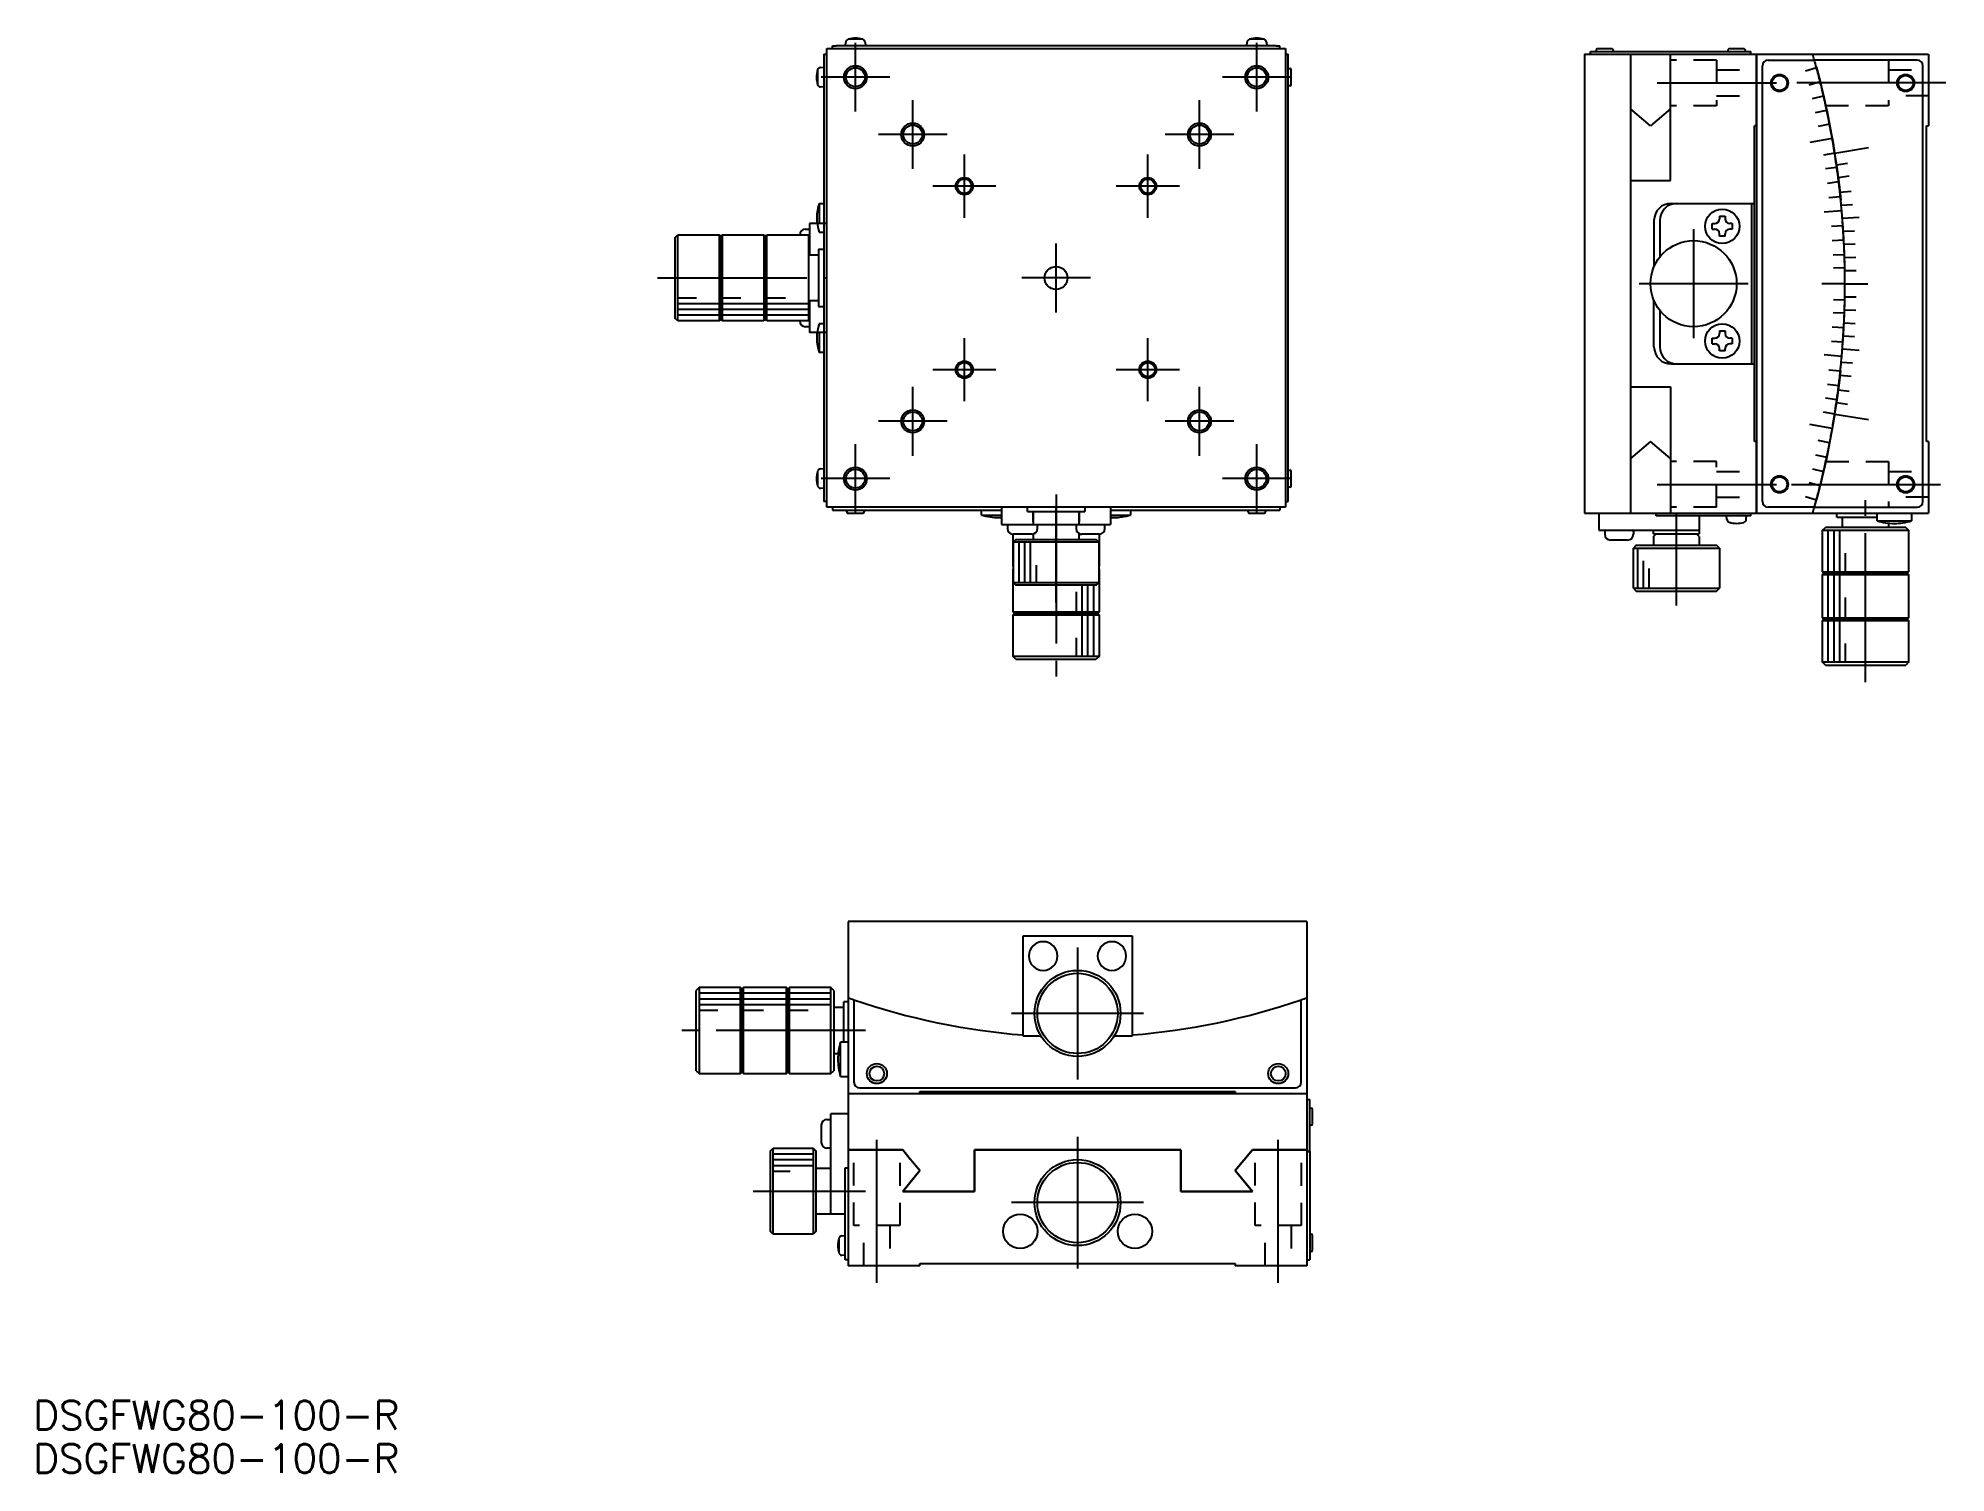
# Model space of a CAD drawing. Extents: x 1 to 168, y 140 to 266.
import ezdxf

# ---------------------------------------------------------------- set-up
doc = ezdxf.new("R2010")
doc.units = 0
doc.linetypes.add('CENTER', pattern=[17.5, 13, -1.5, 1.5, -1.5])
doc.linetypes.add('DASHED', pattern=[3.5, 2, -1.5])
doc.layers.get('0').update_dxf_attribs({"linetype": 'CONTINUOUS'})
doc.layers.add('CENTER', color=1, linetype='CENTER')
doc.styles.get("Standard").update_dxf_attribs({"font": 'txt.shx', "bigfont": '@extfont2.shx'})

msp = doc.modelspace()

# ---------------------------------------------------------------- linework, layer by layer
at = {"color": 7, "linetype": 'CONTINUOUS'}
for p, q in [((70.17, 224.66), (70.17, 264.66)), ((70.17, 264.66), (110.17, 264.66)), ((70.67, 264.66), (70.67, 264.91)), ((70.67, 264.91), (70.99, 264.91)), ((94.92, 264.91), (70.99, 264.91)), ((71.8, 264.91), (71.83, 265.22)), ((73.32, 265.47), (72.03, 265.47)), ((73.52, 265.22), (73.55, 264.91)), ((109.36, 264.91), (94.92, 264.91)), ((106.8, 264.91), (106.83, 265.22)), ((108.32, 265.47), (107.03, 265.47)), ((108.52, 265.22), (108.55, 264.91)), ((109.36, 264.91), (109.67, 264.91)), ((109.67, 264.66), (109.67, 264.91)), ((110.17, 264.66), (110.17, 224.66)), ((137.36, 264.66), (137.26, 264.56)), ((137.26, 264.56), (137.26, 264.41)), ((137.36, 264.66), (138.66, 264.66)), ((138.66, 264.66), (138.76, 264.56)), ((138.76, 264.56), (138.76, 264.41)), ((148.86, 264.66), (148.76, 264.56)), ((148.76, 264.56), (148.76, 264.41)), ((148.86, 264.66), (150.16, 264.66)), ((150.16, 264.66), (150.26, 264.56)), ((150.26, 264.56), (150.26, 264.41)), ((69.62, 263.01), (69.92, 263.04)), ((69.92, 264.16), (70.17, 264.16)), ((69.92, 264.16), (69.92, 239.91)), ((110.17, 264.16), (110.42, 264.16)), ((110.42, 263.66), (110.42, 264.16)), ((110.42, 225.66), (110.42, 263.66)), ((110.42, 262.91), (110.57, 262.91)), ((136.26, 264.16), (136.26, 224.16)), ((136.26, 264.16), (151.26, 264.16)), ((136.76, 264.41), (150.76, 264.41)), ((136.76, 264.16), (136.76, 264.41)), ((140.26, 264.16), (140.26, 224.16)), ((143.76, 253.16), (143.76, 264.16)), ((150.76, 264.16), (150.76, 264.41)), ((151.26, 257.91), (151.26, 264.16)), ((151.26, 264.16), (151.26, 257.91)), ((151.26, 264.16), (156.16, 264.16)), ((151.26, 264.16), (151.26, 257.91)), ((151.76, 225.16), (151.76, 263.16)), ((152.26, 263.66), (156.3, 263.66)), ((156.16, 264.16), (166.26, 264.16)), ((165.26, 263.66), (156.3, 263.66)), ((165.76, 225.16), (165.76, 263.16)), ((166.26, 264.16), (166.26, 257.91)), ((69.37, 262.81), (69.37, 261.52)), ((69.92, 261.29), (69.62, 261.32)), ((110.57, 261.41), (110.42, 261.41)), ((110.67, 261.51), (110.67, 262.81)), ((142.01, 257.91), (140.26, 259.41)), ((143.76, 259.41), (142.01, 257.91)), ((151.06, 230.41), (151.06, 257.91)), ((151.26, 257.91), (151.06, 257.91)), ((151.26, 257.91), (151.26, 230.41)), ((166.06, 230.41), (166.06, 257.91)), ((166.06, 257.91), (166.26, 257.91)), ((140.26, 253.16), (143.76, 253.16)), ((69.5, 251.16), (69.5, 249.41)), ((69.5, 251.16), (69.92, 251.16)), ((142.31, 249.66), (142.31, 245.63)), ((142.81, 249.66), (142.81, 246.48)), ((143.81, 251.16), (151.06, 251.16)), ((148.01, 250.04), (148.01, 249.81)), ((148.01, 250.04), (148.51, 250.04)), ((148.51, 250.04), (148.51, 249.81)), ((150.81, 251.16), (150.81, 237.16)), ((56.92, 248.16), (57.17, 248.41)), ((56.92, 248.16), (56.92, 241.16)), ((57.17, 240.91), (57.17, 248.41)), ((57.17, 248.41), (60.8, 248.41)), ((60.8, 248.41), (60.8, 240.91)), ((60.8, 248.41), (60.92, 248.29)), ((60.92, 248.29), (61.05, 248.41)), ((60.92, 248.29), (60.92, 241.04)), ((61.05, 248.41), (61.05, 240.91)), ((61.06, 248.41), (64.68, 248.41)), ((64.68, 248.41), (64.68, 240.91)), ((64.68, 248.41), (64.68, 240.91)), ((64.68, 248.41), (64.81, 248.29)), ((64.81, 248.29), (64.93, 248.41)), ((64.81, 248.29), (64.81, 241.04)), ((64.93, 248.41), (64.93, 240.91)), ((64.94, 248.41), (68.57, 248.41)), ((68.32, 248.91), (68.67, 248.91)), ((68.57, 248.41), (68.57, 240.91)), ((70.17, 249.41), (68.67, 249.41)), ((68.67, 249.41), (68.67, 246.66)), ((69.5, 248.66), (69.92, 248.66)), ((147.39, 249.41), (147.61, 249.41)), ((147.39, 248.91), (147.39, 249.41)), ((147.39, 248.91), (147.61, 248.91)), ((148.01, 248.29), (148.01, 248.51)), ((148.51, 248.29), (148.01, 248.29)), ((148.51, 248.29), (148.51, 248.51)), ((149.14, 249.41), (148.91, 249.41)), ((149.14, 248.91), (148.91, 248.91)), ((149.14, 249.41), (149.14, 248.91)), ((68.57, 246.66), (69.44, 246.66)), ((69.44, 247.16), (69.44, 242.16)), ((69.44, 247.16), (69.92, 247.16)), ((69.44, 242.66), (68.57, 242.66)), ((68.67, 242.66), (68.67, 239.91)), ((69.44, 242.16), (69.92, 242.16)), ((142.31, 238.66), (142.31, 242.69)), ((142.81, 241.85), (142.81, 238.66)), ((57.17, 240.91), (56.92, 241.16)), ((60.8, 240.91), (57.17, 240.91)), ((60.92, 241.04), (60.8, 240.91)), ((61.05, 240.91), (60.92, 241.04)), ((64.68, 240.91), (61.06, 240.91)), ((64.81, 241.04), (64.68, 240.91)), ((64.93, 240.91), (64.81, 241.04)), ((68.57, 240.91), (64.94, 240.91)), ((68.67, 240.41), (68.32, 240.41)), ((70.17, 239.91), (68.67, 239.91)), ((69.92, 240.66), (69.5, 240.66)), ((69.5, 239.91), (69.5, 238.16)), ((69.92, 239.91), (69.92, 225.16)), ((148.01, 240.04), (148.01, 239.81)), ((148.01, 240.04), (148.51, 240.04)), ((148.51, 240.04), (148.51, 239.81)), ((69.92, 238.16), (69.5, 238.16)), ((147.39, 239.41), (147.61, 239.41)), ((147.39, 238.91), (147.39, 239.41)), ((147.39, 238.91), (147.61, 238.91)), ((148.01, 238.29), (148.01, 238.51)), ((148.51, 238.29), (148.01, 238.29)), ((148.51, 238.29), (148.51, 238.51)), ((149.14, 239.41), (148.91, 239.41)), ((149.14, 238.91), (148.91, 238.91)), ((149.14, 239.41), (149.14, 238.91)), ((143.81, 237.16), (151.06, 237.16)), ((140.26, 235.16), (143.76, 235.16)), ((143.76, 235.16), (143.76, 224.16)), ((157.85, 231.52), (157.62, 230.27)), ((142.01, 230.41), (140.26, 228.91)), ((143.76, 228.91), (142.01, 230.41)), ((151.26, 230.41), (151.06, 230.41)), ((151.26, 224.16), (151.26, 230.41)), ((151.26, 230.41), (151.26, 224.16)), ((151.26, 230.41), (151.26, 224.16)), ((157.62, 230.27), (157.4, 229.18)), ((166.26, 230.41), (166.06, 230.41)), ((166.26, 230.41), (166.26, 224.16)), ((69.62, 228.01), (69.92, 228.04)), ((110.42, 227.91), (110.57, 227.91)), ((157.34, 228.88), (157.09, 227.79)), ((157.37, 229.03), (157.34, 228.88)), ((157.4, 229.18), (157.37, 229.03)), ((69.37, 227.81), (69.37, 226.52)), ((69.92, 226.29), (69.62, 226.32)), ((110.57, 226.41), (110.42, 226.41)), ((110.67, 226.51), (110.67, 227.81)), ((156.8, 226.55), (156.53, 225.54)), ((157.09, 227.79), (156.8, 226.55)), ((70.17, 225.16), (69.92, 225.16)), ((110.17, 224.66), (70.17, 224.66)), ((70.67, 224.66), (70.67, 224.41)), ((85.42, 224.66), (85.42, 223.16)), ((87.67, 224.29), (87.67, 224.66)), ((92.67, 224.66), (92.67, 224.29)), ((94.92, 224.66), (94.92, 223.16)), ((109.67, 224.66), (109.67, 224.41)), ((110.17, 225.16), (110.42, 225.16)), ((110.42, 225.16), (110.42, 225.66)), ((156.3, 224.66), (152.26, 224.66)), ((156.3, 224.66), (165.26, 224.66)), ((156.53, 225.54), (156.48, 225.32)), ((70.67, 224.41), (71.17, 224.41)), ((71.17, 224.41), (83.67, 224.41)), ((71.92, 224.26), (71.92, 224.41)), ((72.02, 224.16), (73.32, 224.16)), ((73.42, 224.41), (73.42, 224.26)), ((83.67, 224.41), (85.42, 224.41)), ((83.67, 223.99), (83.67, 224.41)), ((83.67, 223.99), (85.42, 223.99)), ((85.42, 223.16), (92.17, 223.16)), ((85.92, 223.16), (85.92, 222.81)), ((87.67, 224.29), (92.67, 224.29)), ((88.17, 223.41), (88.17, 224.29)), ((88.17, 224.29), (88.17, 223.16)), ((88.55, 222.83), (88.55, 223.18)), ((91.92, 223.16), (91.92, 222.81)), ((92.17, 224.29), (92.17, 223.41)), ((92.17, 223.16), (92.17, 224.29)), ((92.17, 223.16), (94.92, 223.16)), ((94.42, 222.81), (94.42, 223.16)), ((94.92, 224.41), (96.67, 224.41)), ((94.92, 223.99), (96.67, 223.99)), ((96.67, 224.41), (109.17, 224.41)), ((96.67, 224.41), (96.67, 223.99)), ((106.92, 224.26), (106.92, 224.41)), ((107.02, 224.16), (108.32, 224.16)), ((108.42, 224.41), (108.42, 224.26)), ((109.17, 224.41), (109.67, 224.41)), ((136.26, 224.16), (151.26, 224.16)), ((137.51, 224.16), (137.51, 222.66)), ((142.5, 223.91), (142.5, 224.16)), ((150.76, 223.91), (142.5, 223.91)), ((146.26, 223.91), (146.26, 222.66)), ((148.66, 223.61), (148.63, 223.91)), ((150.36, 223.62), (150.38, 223.91)), ((150.76, 223.91), (150.76, 224.16)), ((151.26, 224.16), (156.16, 224.16)), ((156.16, 224.16), (166.26, 224.16)), ((158.26, 223.79), (158.26, 224.16)), ((158.26, 223.79), (161.76, 223.79)), ((158.76, 222.91), (158.76, 223.79)), ((161.76, 223.49), (161.76, 224.16)), ((161.76, 223.49), (164.76, 223.49)), ((162.76, 223.29), (162.76, 222.91)), ((164.76, 224.16), (164.76, 223.49)), ((88.05, 222.33), (86.42, 222.31)), ((86.42, 219.54), (86.42, 222.31)), ((86.67, 221.86), (86.42, 221.61)), ((93.92, 221.61), (86.42, 221.61)), ((86.42, 221.61), (86.42, 218.11)), ((86.67, 221.86), (93.67, 221.86)), ((88.17, 222.35), (88.17, 221.86)), ((92.17, 221.86), (92.17, 222.38)), ((93.92, 222.31), (92.42, 222.31)), ((93.92, 221.61), (93.67, 221.86)), ((93.92, 222.31), (93.92, 219.54)), ((93.92, 218.11), (93.92, 221.61)), ((137.51, 222.66), (146.26, 222.66)), ((138.01, 222.56), (138.01, 222.31)), ((140.01, 221.81), (138.51, 221.81)), ((140.51, 222.56), (140.51, 222.31)), ((140.76, 221.36), (140.51, 221.11)), ((140.76, 221.36), (147.76, 221.36)), ((142.26, 222.36), (142.26, 222.66)), ((142.26, 222.36), (146.26, 222.36)), ((142.26, 222.11), (142.51, 222.36)), ((142.26, 222.11), (142.26, 221.36)), ((146.26, 222.11), (146.01, 222.36)), ((146.26, 222.66), (146.26, 222.36)), ((146.26, 222.11), (146.26, 221.36)), ((148.01, 221.11), (147.76, 221.36)), ((157.01, 222.66), (157.26, 222.91)), ((157.01, 222.66), (164.51, 222.66)), ((157.01, 219.04), (157.01, 222.66)), ((164.26, 222.91), (157.26, 222.91)), ((164.26, 222.91), (164.51, 222.66)), ((164.51, 222.66), (164.51, 219.04)), ((140.51, 221.11), (148.01, 221.11)), ((140.51, 217.61), (140.51, 221.11)), ((148.01, 221.11), (148.01, 217.61)), ((86.42, 215.54), (86.42, 219.29)), ((86.42, 218.11), (93.92, 218.11)), ((86.42, 218.11), (86.67, 217.86)), ((93.67, 217.86), (93.92, 218.11)), ((93.92, 219.29), (93.92, 215.54)), ((157.01, 219.04), (164.51, 219.04)), ((157.14, 218.91), (157.01, 219.04)), ((157.01, 218.79), (157.14, 218.91)), ((157.01, 218.79), (164.51, 218.79)), ((157.01, 215.04), (157.01, 218.79)), ((157.14, 218.91), (164.39, 218.91)), ((164.51, 219.04), (164.39, 218.91)), ((164.39, 218.91), (164.51, 218.79)), ((164.51, 218.79), (164.51, 215.04)), ((93.67, 217.86), (86.67, 217.86)), ((140.51, 217.61), (148.01, 217.61)), ((140.51, 217.61), (140.76, 217.36)), ((140.76, 217.36), (147.76, 217.36)), ((147.76, 217.36), (148.01, 217.61)), ((86.42, 215.54), (93.92, 215.54)), ((86.55, 215.41), (86.42, 215.54)), ((86.42, 215.29), (86.55, 215.41)), ((86.42, 215.29), (93.92, 215.29)), ((86.42, 211.66), (86.42, 215.29)), ((86.55, 215.41), (93.8, 215.41)), ((93.92, 215.54), (93.8, 215.41)), ((93.8, 215.41), (93.92, 215.29)), ((93.92, 215.29), (93.92, 211.66)), ((157.01, 215.04), (164.51, 215.04)), ((157.14, 214.91), (157.01, 215.04)), ((157.01, 214.79), (157.14, 214.91)), ((157.01, 214.79), (164.51, 214.79)), ((157.01, 211.16), (157.01, 214.79)), ((157.14, 214.91), (164.39, 214.91)), ((164.51, 215.04), (164.39, 214.91)), ((164.39, 214.91), (164.51, 214.79)), ((164.51, 214.79), (164.51, 211.16)), ((93.92, 211.66), (86.42, 211.66)), ((86.67, 211.41), (86.42, 211.66)), ((86.67, 211.41), (93.67, 211.41)), ((93.92, 211.66), (93.67, 211.41)), ((164.51, 211.16), (157.01, 211.16)), ((157.26, 210.91), (157.01, 211.16)), ((157.26, 210.91), (164.26, 210.91)), ((164.51, 211.16), (164.26, 210.91)), ((112.04, 188.54), (72.04, 188.54)), ((72.04, 188.54), (72.04, 181.9)), ((112.04, 188.54), (112.04, 181.9)), ((87.29, 187.29), (96.79, 187.29)), ((87.29, 178.54), (87.29, 187.29)), ((96.79, 187.29), (96.79, 178.54)), ((59.04, 182.79), (58.79, 182.54)), ((58.79, 175.54), (58.79, 182.54)), ((59.04, 182.79), (59.04, 175.29)), ((62.66, 182.79), (59.04, 182.79)), ((62.66, 175.29), (62.66, 182.79)), ((62.79, 182.67), (62.66, 182.79)), ((62.91, 182.79), (62.79, 182.67)), ((62.79, 175.42), (62.79, 182.67)), ((62.91, 175.29), (62.91, 182.79)), ((66.66, 182.79), (62.91, 182.79)), ((66.66, 175.29), (66.66, 182.79)), ((66.79, 182.67), (66.66, 182.79)), ((66.91, 182.79), (66.79, 182.67)), ((66.79, 175.42), (66.79, 182.67)), ((66.91, 175.29), (66.91, 182.79)), ((70.54, 182.79), (66.91, 182.79)), ((70.54, 175.29), (70.54, 182.79)), ((70.79, 182.54), (70.54, 182.79)), ((70.79, 182.54), (70.79, 175.54)), ((71.66, 179.04), (71.66, 181.54)), ((72.04, 181.54), (71.66, 181.54)), ((72.04, 181.9), (72.04, 173.54)), ((72.54, 181.73), (72.54, 174.54)), ((111.54, 174.54), (111.54, 181.73)), ((112.04, 181.9), (112.04, 173.54)), ((71.66, 181.04), (70.79, 181.04)), ((71.37, 175.04), (71.37, 178.04)), ((72.04, 178.04), (71.37, 178.04)), ((71.66, 178.04), (71.66, 179.04)), ((88.87, 178.54), (87.29, 178.54)), ((96.79, 178.54), (95.21, 178.54)), ((70.79, 177.04), (71.16, 177.04)), ((58.79, 175.54), (59.04, 175.29)), ((59.04, 175.29), (62.66, 175.29)), ((62.66, 175.29), (62.79, 175.42)), ((62.79, 175.42), (62.91, 175.29)), ((62.91, 175.29), (66.66, 175.29)), ((66.66, 175.29), (66.79, 175.42)), ((66.79, 175.42), (66.91, 175.29)), ((66.91, 175.29), (70.54, 175.29)), ((70.54, 175.29), (70.79, 175.54)), ((71.37, 175.04), (72.04, 175.04)), ((78.29, 173.54), (72.04, 173.54)), ((112.04, 173.54), (72.04, 173.54)), ((72.04, 173.54), (72.04, 168.65)), ((73.04, 174.04), (111.04, 174.04)), ((78.29, 173.54), (78.29, 173.74)), ((78.29, 173.74), (105.79, 173.74)), ((105.79, 173.74), (105.79, 173.54)), ((112.04, 173.54), (105.79, 173.54)), ((112.04, 173.54), (112.04, 168.65)), ((112.04, 173.04), (112.29, 173.04)), ((112.29, 172.54), (112.29, 173.04)), ((70.54, 163.04), (70.54, 171.79)), ((72.04, 171.79), (70.54, 171.79)), ((112.29, 168.51), (112.29, 172.54)), ((112.29, 172.29), (112.44, 172.29)), ((112.54, 170.89), (112.54, 172.19)), ((69.69, 170.79), (69.69, 169.29)), ((70.19, 171.29), (70.54, 171.29)), ((112.44, 170.79), (112.29, 170.79)), ((65.24, 168.54), (65.49, 168.79)), ((65.24, 168.54), (65.24, 161.54)), ((65.49, 161.29), (65.49, 168.79)), ((65.49, 168.79), (68.99, 168.79)), ((68.99, 168.79), (68.99, 161.29)), ((68.99, 168.79), (69.24, 168.54)), ((69.24, 161.54), (69.24, 168.54)), ((70.54, 168.79), (70.19, 168.79)), ((72.04, 168.65), (76.79, 168.65)), ((76.79, 168.65), (72.04, 168.65)), ((72.04, 168.65), (72.04, 158.54)), ((76.79, 168.65), (77.45, 167.84)), ((77.45, 167.84), (76.79, 168.65)), ((83.04, 165.02), (83.04, 168.65)), ((83.04, 168.65), (101.04, 168.65)), ((101.04, 168.65), (83.04, 168.65)), ((83.04, 168.65), (83.04, 165.02)), ((101.04, 168.65), (101.04, 165.02)), ((101.04, 165.02), (101.04, 168.65)), ((105.79, 166.83), (107.29, 168.65)), ((107.29, 168.65), (105.79, 166.83)), ((107.29, 168.65), (112.04, 168.65)), ((112.04, 168.65), (107.29, 168.65)), ((112.04, 168.65), (112.04, 168.51)), ((112.04, 168.65), (112.04, 158.54)), ((112.29, 168.51), (112.04, 168.51)), ((112.04, 168.5), (112.29, 168.5)), ((112.29, 168.5), (112.29, 159.54)), ((69.24, 167.04), (70.54, 167.04)), ((71.79, 166.83), (71.79, 167.08)), ((71.79, 167.08), (72.04, 167.08)), ((71.79, 159.54), (71.79, 166.83)), ((78.29, 166.83), (76.79, 165.02)), ((76.79, 165.02), (78.29, 166.83)), ((77.45, 167.84), (77.59, 167.68)), ((78.29, 166.83), (77.45, 167.84)), ((77.59, 167.68), (78.29, 166.83)), ((107.29, 165.02), (105.79, 166.83)), ((105.79, 166.83), (107.29, 165.02)), ((76.79, 165.02), (83.04, 165.02)), ((83.04, 165.02), (76.79, 165.02)), ((101.04, 165.02), (107.29, 165.02)), ((107.29, 165.02), (101.04, 165.02)), ((71.79, 163.04), (69.24, 163.04)), ((71.79, 163.04), (70.54, 163.04)), ((65.49, 161.29), (65.24, 161.54)), ((69.24, 161.54), (68.99, 161.29)), ((68.99, 161.29), (65.49, 161.29)), ((71.23, 160.94), (71.23, 159.65)), ((71.48, 161.14), (71.79, 161.17)), ((112.29, 161.29), (112.44, 161.29)), ((112.44, 159.79), (112.29, 159.79)), ((112.54, 159.89), (112.54, 161.19)), ((71.79, 159.42), (71.48, 159.45)), ((71.79, 159.04), (71.79, 159.54)), ((72.04, 159.04), (71.79, 159.04)), ((78.29, 158.54), (72.04, 158.54)), ((78.29, 158.54), (78.29, 158.74)), ((78.29, 158.74), (105.79, 158.74)), ((105.79, 158.74), (105.79, 158.54)), ((112.04, 158.54), (105.79, 158.54)), ((112.04, 159.04), (112.29, 159.04)), ((112.29, 159.54), (112.29, 159.04))]:
    msp.add_line(p, q, dxfattribs=at)
at = {"color": 3, "linetype": 'DASHED'}
for p, q in [((147.76, 263.66), (143.76, 263.66)), ((147.76, 263.66), (147.76, 259.66)), ((162.76, 263.66), (162.76, 259.66)), ((147.76, 262.79), (151.26, 262.79)), ((162.76, 262.79), (166.26, 262.79)), ((147.76, 259.66), (143.76, 259.66)), ((147.76, 260.54), (151.26, 260.54)), ((162.76, 259.66), (157.29, 259.66)), ((166.26, 260.54), (162.76, 260.54)), ((147.76, 228.66), (143.76, 228.66)), ((147.76, 224.66), (147.76, 228.66)), ((157.29, 228.66), (162.76, 228.66)), ((162.76, 228.66), (162.76, 224.66)), ((147.76, 227.79), (151.26, 227.79)), ((162.76, 227.79), (166.26, 227.79)), ((147.76, 224.66), (143.76, 224.66)), ((147.76, 225.54), (151.26, 225.54)), ((166.26, 225.54), (162.76, 225.54)), ((72.54, 162.04), (72.54, 167.51)), ((76.54, 167.51), (76.54, 162.04)), ((107.54, 162.04), (107.54, 167.51)), ((111.54, 167.51), (111.54, 162.04)), ((76.54, 162.04), (72.54, 162.04)), ((73.41, 158.54), (73.41, 162.04)), ((75.66, 162.04), (75.66, 158.54)), ((111.54, 162.04), (107.54, 162.04)), ((108.41, 158.54), (108.41, 162.04)), ((110.66, 162.04), (110.66, 158.54))]:
    msp.add_line(p, q, dxfattribs=at)
at = {"color": 3, "linetype": 'CONTINUOUS'}
for p, q in [((155.52, 262.71), (156.48, 263.01)), ((156.48, 263.01), (156.8, 261.78)), ((155.84, 261.5), (156.8, 261.78)), ((156.8, 261.78), (157.09, 260.54)), ((156.12, 260.3), (157.1, 260.54)), ((157.09, 260.54), (157.11, 260.45)), ((157.11, 260.45), (157.18, 260.17)), ((157.18, 260.17), (157.27, 259.75)), ((157.27, 259.75), (157.37, 259.3)), ((156.4, 259.08), (157.37, 259.3)), ((157.62, 258.06), (156.64, 257.85)), ((157.37, 259.3), (157.62, 258.06)), ((157.62, 258.06), (157.85, 256.81)), ((157.86, 256.81), (155.89, 256.46)), ((157.85, 256.81), (157.87, 256.72)), ((157.87, 256.72), (157.93, 256.4)), ((157.93, 256.4), (158.06, 255.55)), ((158.07, 255.55), (157.08, 255.36)), ((158.06, 255.55), (158.25, 254.3)), ((158.07, 255.55), (161.03, 256.02)), ((158.22, 254.53), (159.19, 254.67)), ((158.25, 254.3), (157.26, 254.16)), ((158.42, 253.04), (157.43, 252.9)), ((158.25, 254.3), (158.42, 253.04)), ((158.37, 253.42), (159.34, 253.55)), ((158.42, 253.04), (158.43, 252.96)), ((158.43, 252.96), (158.45, 252.81)), ((157.57, 251.67), (158.56, 251.77)), ((158.45, 252.81), (158.56, 251.77)), ((158.52, 252.14), (159.5, 252.23)), ((158.56, 251.77), (158.6, 251.43)), ((158.68, 250.51), (157.16, 250.38)), ((158.64, 251.01), (159.62, 251.07)), ((158.74, 249.86), (160.2, 249.97)), ((157.79, 249.17), (158.78, 249.24)), ((157.86, 247.92), (158.86, 247.97)), ((158.82, 248.73), (159.8, 248.78)), ((157.92, 246.67), (158.92, 246.71)), ((158.88, 247.59), (159.86, 247.64)), ((158.93, 246.45), (159.9, 246.48)), ((157.95, 245.55), (158.95, 245.57)), ((158.95, 245.31), (159.93, 245.32)), ((58.8, 242.91), (57.17, 242.91)), ((62.68, 242.91), (61.06, 242.91)), ((66.57, 242.91), (64.94, 242.91)), ((158.96, 244.16), (156.96, 244.16)), ((158.95, 243.02), (159.93, 243.01)), ((158.96, 244.16), (160.96, 244.16)), ((60.8, 242.41), (57.17, 242.41)), ((60.8, 241.91), (57.17, 241.91)), ((60.8, 241.41), (57.17, 241.41)), ((64.68, 242.41), (61.06, 242.41)), ((64.68, 241.91), (61.06, 241.91)), ((64.68, 241.41), (61.06, 241.41)), ((68.57, 242.41), (64.94, 242.41)), ((68.57, 241.91), (64.94, 241.91)), ((68.57, 241.41), (64.94, 241.41)), ((157.92, 241.66), (158.92, 241.62)), ((157.95, 242.78), (158.95, 242.76)), ((158.93, 241.88), (159.9, 241.85)), ((157.86, 240.41), (158.86, 240.35)), ((158.82, 239.6), (159.8, 239.55)), ((158.88, 240.74), (159.86, 240.69)), ((158.68, 237.82), (157.16, 237.95)), ((157.79, 239.16), (158.78, 239.09)), ((158.74, 238.47), (160.2, 238.36)), ((157.57, 236.66), (158.56, 236.55)), ((158.56, 236.55), (158.45, 235.52)), ((158.64, 237.32), (159.62, 237.26)), ((157.43, 235.41), (158.42, 235.29)), ((158.42, 235.29), (158.25, 234.03)), ((158.37, 234.91), (159.34, 234.78)), ((158.45, 235.52), (158.42, 235.29)), ((158.52, 236.19), (159.5, 236.09)), ((158.07, 232.78), (157.08, 232.97)), ((158.25, 234.03), (157.26, 234.17)), ((158.25, 234.03), (158.06, 232.78)), ((158.22, 233.79), (159.19, 233.66)), ((157.86, 231.52), (155.89, 231.87)), ((158.05, 232.68), (157.85, 231.52)), ((158.06, 232.78), (158.05, 232.68)), ((158.07, 232.78), (161.03, 232.31)), ((157.62, 230.27), (156.64, 230.48)), ((156.12, 228.03), (157.1, 227.79)), ((156.4, 229.25), (157.37, 229.03)), ((155.84, 226.83), (156.8, 226.55)), ((155.52, 225.61), (156.48, 225.32)), ((86.92, 221.61), (86.92, 218.11)), ((87.42, 221.61), (87.42, 218.11)), ((87.92, 221.61), (87.92, 218.11)), ((157.51, 219.04), (157.51, 222.66)), ((158.01, 219.04), (158.01, 222.66)), ((158.51, 219.04), (158.51, 222.66)), ((88.42, 219.61), (88.42, 218.11)), ((140.9, 217.61), (140.9, 221.11)), ((141.4, 217.61), (141.4, 220.01)), ((159.01, 219.04), (159.01, 220.66)), ((141.9, 217.61), (141.9, 219.34)), ((157.51, 215.04), (157.51, 218.79)), ((158.01, 215.04), (158.01, 218.79)), ((158.51, 215.04), (158.51, 218.79)), ((91.92, 217.29), (91.92, 215.54)), ((92.42, 217.86), (92.42, 215.54)), ((92.92, 217.86), (92.92, 215.54)), ((93.42, 217.86), (93.42, 215.54)), ((159.01, 215.04), (159.01, 216.79)), ((92.42, 215.29), (92.42, 211.66)), ((92.92, 215.29), (92.92, 211.66)), ((93.42, 215.29), (93.42, 211.66)), ((157.51, 211.16), (157.51, 214.79)), ((158.01, 211.16), (158.01, 214.79)), ((158.51, 211.16), (158.51, 214.79)), ((91.92, 213.29), (91.92, 211.66)), ((159.01, 211.16), (159.01, 212.79)), ((62.66, 182.29), (59.04, 182.29)), ((62.66, 181.79), (59.04, 181.79)), ((66.66, 182.29), (62.91, 182.29)), ((66.66, 181.79), (62.91, 181.79)), ((70.54, 182.29), (66.91, 182.29)), ((70.54, 181.79), (66.91, 181.79)), ((62.66, 181.29), (59.04, 181.29)), ((60.66, 180.79), (59.04, 180.79)), ((66.66, 181.29), (62.91, 181.29)), ((64.66, 180.79), (62.91, 180.79)), ((70.54, 181.29), (66.91, 181.29)), ((68.54, 180.79), (66.91, 180.79)), ((65.49, 168.29), (68.99, 168.29)), ((65.49, 167.79), (68.99, 167.79)), ((65.49, 167.29), (68.99, 167.29)), ((65.49, 166.79), (66.99, 166.79))]:
    msp.add_line(p, q, dxfattribs=at)
for centre, radius in [((72.67, 262.16), 1), ((107.67, 262.16), 1), ((153.26, 261.66), 0.65), ((164.26, 261.66), 0.65), ((77.67, 257.16), 1), ((102.67, 257.16), 1), ((82.17, 252.66), 0.75), ((98.17, 252.66), 0.75), ((82.17, 236.66), 0.75), ((98.17, 236.66), 0.75), ((77.67, 232.16), 1), ((102.67, 232.16), 1), ((72.67, 227.16), 1), ((107.67, 227.16), 1), ((153.26, 226.66), 0.65), ((164.26, 226.66), 0.65)]:
    msp.add_circle(centre, radius, dxfattribs=at)
at = {"color": 7, "linetype": 'CONTINUOUS'}
for centre, radius in [((72.67, 262.16), 0.825), ((107.67, 262.16), 0.825), ((153.26, 261.66), 0.75), ((164.26, 261.66), 0.75), ((77.67, 257.16), 0.825), ((102.67, 257.16), 0.825), ((82.17, 252.66), 0.625), ((98.17, 252.66), 0.625), ((148.26, 249.16), 1.5), ((145.76, 244.16), 3.75), ((90.17, 244.66), 1), ((148.26, 239.16), 1.5), ((82.17, 236.66), 0.625), ((98.17, 236.66), 0.625), ((77.67, 232.16), 0.825), ((102.67, 232.16), 0.825), ((72.67, 227.16), 0.825), ((107.67, 227.16), 0.825), ((153.26, 226.66), 0.75), ((164.26, 226.66), 0.75), ((92.04, 180.54), 3.75), ((92.04, 180.54), 3.5), ((74.54, 175.29), 0.875), ((74.54, 175.29), 0.642), ((109.54, 175.29), 0.875), ((109.54, 175.29), 0.642), ((92.04, 164.04), 3.75), ((92.04, 164.04), 3.5), ((87.04, 161.54), 1.5), ((97.04, 161.54), 1.5)]:
    msp.add_circle(centre, radius, dxfattribs=at)
for centre, radius, start, end in [((72.11, 265.19), 0.29, 106.4525, 175.0001), ((72.67, 263.31), 2.25, 90, 106.5699), ((72.67, 263.31), 2.25, 73.4301, 90), ((73.23, 265.19), 0.29, 4.9999, 73.5475), ((107.11, 265.19), 0.29, 106.4525, 175.0001), ((107.67, 263.31), 2.25, 90, 106.5699), ((107.67, 263.31), 2.25, 73.4301, 90), ((108.23, 265.19), 0.29, 4.9999, 73.5475), ((69.65, 262.72), 0.29, 94.9999, 163.5475), ((110.57, 262.81), 0.1, 0, 90), ((152.26, 263.16), 0.5, 90, 180), ((165.26, 263.16), 0.5, 0, 90), ((71.52, 262.16), 2.25, 163.4301, 180), ((71.52, 262.16), 2.25, 180, 196.5699), ((69.65, 261.6), 0.29, 196.4525, 265.0001), ((110.57, 261.51), 0.1, 270, 0), ((73.2, 249.91), 3.9, 161.3087, 198.6913), ((143.81, 249.66), 1.5, 90, 180), ((144.31, 249.66), 1.5, 90, 180), ((147.61, 249.81), 0.4, 270, 0), ((148.91, 249.81), 0.4, 180, 270), ((68.32, 248.41), 0.5, 90, 180), ((147.61, 248.51), 0.4, 0, 90), ((148.91, 248.51), 0.4, 90, 180), ((68.32, 240.91), 0.5, 180, 270), ((73.2, 239.41), 3.9, 161.3087, 198.6913), ((147.61, 239.81), 0.4, 270, 0), ((148.91, 239.81), 0.4, 180, 270), ((143.81, 238.66), 1.5, 180, 270), ((144.31, 238.66), 1.5, 180, 270), ((147.61, 238.51), 0.4, 0, 90), ((148.91, 238.51), 0.4, 90, 180), ((86.16, 244.16), 72.8, 348.1194, 349.079), ((69.65, 227.72), 0.29, 94.9999, 163.5475), ((110.57, 227.81), 0.1, 0, 90), ((86.16, 244.16), 72.8, 346.921, 347.8767), ((86.16, 244.16), 72.8, 347.8767, 347.9213), ((86.16, 244.16), 72.8, 347.9213, 348.0787), ((86.16, 244.16), 72.8, 348.0787, 348.1194), ((71.52, 227.16), 2.25, 163.4301, 180), ((71.52, 227.16), 2.25, 180, 196.5699), ((69.65, 226.6), 0.29, 196.4525, 265.0001), ((110.57, 226.51), 0.1, 270, 0), ((86.16, 244.16), 72.8, 345.173, 346.079), ((86.16, 244.16), 72.8, 346.079, 346.5), ((86.16, 244.16), 72.8, 346.5, 346.921), ((152.26, 225.16), 0.5, 180, 270), ((86.26, 244.16), 72.7, 344.0321, 344.4415), ((86.26, 244.16), 72.7, 344.0321, 344.4415), ((86.26, 244.16), 72.7, 344.4415, 344.9796), ((86.16, 244.16), 72.8, 344.4636, 344.9213), ((86.16, 244.16), 72.8, 344.9213, 345.173), ((165.26, 225.16), 0.5, 270, 0), ((72.02, 224.26), 0.1, 180, 270), ((73.32, 224.26), 0.1, 270, 0), ((85.17, 228.76), 5, 252.5424, 270), ((85.17, 228.76), 5, 270, 272.866), ((95.17, 228.76), 5, 267.134, 270), ((95.17, 228.76), 5, 270, 287.4576), ((107.02, 224.26), 0.1, 180, 270), ((108.32, 224.26), 0.1, 270, 0), ((148.95, 223.64), 0.29, 185, 253.4127), ((149.51, 225.51), 2.25, 253.4127, 286.3877), ((150.06, 223.64), 0.3, 286.3877, 355), ((163.26, 228.26), 5, 252.5424, 270), ((163.26, 228.26), 5, 270, 287.4576), ((86.42, 222.81), 0.5, 180, 270), ((88.05, 222.83), 0.5, 270, 0), ((92.42, 222.81), 0.5, 180, 270), ((92.42, 222.81), 0.5, 240, 270), ((93.92, 222.81), 0.5, 270, 0), ((138.11, 222.56), 0.1, 90, 180), ((138.51, 222.31), 0.5, 180, 270), ((140.01, 222.31), 0.5, 270, 0), ((140.41, 222.56), 0.1, 0, 90), ((89.04, 185.54), 1.25, 270, 180), ((95.04, 185.54), 1.25, 270, 180), ((89.04, 185.54), 1.25, 180, 270), ((95.04, 185.54), 1.25, 180, 270), ((92.04, 238.54), 60.07, 250.5524, 251.0574), ((92.04, 238.54), 60.07, 250.5524, 251.0574), ((92.04, 238.54), 60.07, 251.0574, 265.4646), ((92.04, 238.54), 60.07, 274.5354, 288.9426), ((92.04, 238.54), 60.07, 288.9426, 289.4476), ((92.04, 238.54), 60.07, 288.9426, 289.4476), ((76.14, 176.54), 5, 162.5424, 180), ((76.14, 176.54), 5, 180, 197.4576), ((73.04, 174.54), 0.5, 180, 270), ((111.04, 174.54), 0.5, 270, 0), ((112.44, 172.19), 0.1, 0, 90), ((70.19, 170.79), 0.5, 90, 180), ((112.44, 170.89), 0.1, 270, 0), ((70.19, 169.29), 0.5, 180, 270), ((73.39, 160.29), 2.25, 163.4301, 180), ((73.39, 160.29), 2.25, 180, 196.5699), ((71.51, 160.85), 0.29, 94.9999, 163.5475), ((112.44, 161.19), 0.1, 0, 90), ((112.44, 159.89), 0.1, 270, 0), ((71.51, 159.73), 0.29, 196.4525, 265.0001)]:
    msp.add_arc(centre, radius, start, end, dxfattribs=at)
at = {"color": 3, "linetype": 'CONTINUOUS'}
for centre, radius, start, end in [((86.26, 244.16), 72.7, 15.5585, 15.9679), ((86.26, 244.16), 72.7, 15.5585, 15.9679), ((86.26, 244.16), 72.7, 15.0204, 15.5585), ((86.16, 244.16), 72.8, 14.4999, 15.5364), ((86.16, 244.16), 72.8, 13.5001, 14.4999), ((86.16, 244.16), 72.8, 13.0789, 13.5001), ((86.16, 244.16), 72.8, 12.7041, 13.0789), ((86.16, 244.16), 72.8, 12.3644, 12.7041), ((86.16, 244.16), 72.8, 11.921, 12.3644), ((86.16, 244.16), 72.8, 11.4999, 11.921), ((86.16, 244.16), 72.8, 10.5001, 11.4999), ((86.16, 244.16), 72.8, 10.0789, 10.5001), ((86.16, 244.16), 72.8, 9.674, 10.0789), ((86.16, 244.16), 72.8, 9, 9.674), ((86.16, 244.16), 72.8, 8.1891, 9), ((86.16, 244.16), 72.8, 7.3063, 8.1891), ((86.16, 244.16), 72.8, 7.0735, 7.3063), ((86.16, 244.16), 72.8, 6.8197, 7.0735), ((86.16, 244.16), 72.8, 6.2916, 6.8197), ((86.16, 244.16), 72.8, 6.0619, 6.2916), ((86.16, 244.16), 72.8, 5.864, 6.0619), ((86.16, 244.16), 72.8, 5.3928, 5.864), ((86.16, 244.16), 72.8, 5, 5.728), ((86.26, 244.16), 72.7, 0, 5.7359), ((86.16, 244.16), 72.8, 4.485, 5.3928), ((86.16, 244.16), 72.8, 4, 5), ((86.16, 244.16), 72.8, 3.5952, 4.485), ((86.16, 244.16), 72.8, 3, 4), ((86.16, 244.16), 72.8, 2.6964, 3.5952), ((86.16, 244.16), 72.8, 2, 3), ((86.16, 244.16), 72.8, 1.7976, 2.6964), ((86.16, 244.16), 72.8, 1.1023, 2), ((86.16, 244.16), 72.8, 0.8988, 1.7976), ((86.16, 244.16), 72.8, 0, 1.1023), ((86.16, 244.16), 72.8, 0, 0.8988), ((86.26, 244.16), 72.7, 354.2641, 0), ((86.16, 244.16), 72.8, 358.2024, 359.1012), ((86.16, 244.16), 72.8, 358.8977, 0), ((86.16, 244.16), 72.8, 359.1012, 0), ((86.16, 244.16), 72.8, 357, 358), ((86.16, 244.16), 72.8, 357.3036, 358.2024), ((86.16, 244.16), 72.8, 358, 358.8977), ((86.16, 244.16), 72.8, 355.515, 356.4048), ((86.16, 244.16), 72.8, 356, 357), ((86.16, 244.16), 72.8, 356.4048, 357.3036), ((86.16, 244.16), 72.8, 354.6072, 355.515), ((86.16, 244.16), 72.8, 355, 356), ((86.16, 244.16), 72.8, 353.7084, 353.9381), ((86.16, 244.16), 72.8, 353.9381, 354.6072), ((86.26, 244.16), 72.7, 353.9918, 354.2641), ((86.16, 244.16), 72.8, 354.272, 355), ((86.16, 244.16), 72.8, 351.8109, 352.6937), ((86.16, 244.16), 72.8, 352.6937, 352.9265), ((86.16, 244.16), 72.8, 352.9265, 353.1803), ((86.16, 244.16), 72.8, 353.1803, 353.7084), ((86.16, 244.16), 72.8, 351, 351.8109), ((86.16, 244.16), 72.8, 349.5, 349.921), ((86.16, 244.16), 72.8, 349.921, 350.9208), ((86.16, 244.16), 72.8, 350.9208, 351), ((86.16, 244.16), 72.8, 349.079, 349.5)]:
    msp.add_arc(centre, radius, start, end, dxfattribs=at)
at = {"layer": 'CENTER', "color": 1, "linetype": 'CENTER'}
for p, q in [((72.67, 259.16), (72.67, 265.16)), ((107.67, 259.16), (107.67, 265.16)), ((75.67, 262.16), (69.67, 262.16)), ((110.67, 262.16), (104.67, 262.16)), ((142.6, 261.66), (152.98, 261.66)), ((167.76, 261.66), (154.3, 261.66)), ((77.67, 254.16), (77.67, 260.16)), ((102.67, 254.16), (102.67, 260.16)), ((80.67, 257.16), (74.67, 257.16)), ((105.67, 257.16), (99.67, 257.16)), ((82.17, 249.91), (82.17, 255.41)), ((98.17, 249.91), (98.17, 255.41)), ((84.92, 252.66), (79.42, 252.66)), ((100.92, 252.66), (95.42, 252.66)), ((145.76, 248.91), (145.76, 239.41)), ((90.17, 241.66), (90.17, 247.66)), ((55.42, 244.66), (70.17, 244.66)), ((93.17, 244.66), (87.17, 244.66)), ((150.51, 244.16), (141.01, 244.16)), ((82.17, 233.91), (82.17, 239.41)), ((98.17, 233.91), (98.17, 239.41)), ((84.92, 236.66), (79.42, 236.66)), ((100.92, 236.66), (95.42, 236.66)), ((77.67, 229.16), (77.67, 235.16)), ((102.67, 229.16), (102.67, 235.16)), ((80.67, 232.16), (74.67, 232.16)), ((105.67, 232.16), (99.67, 232.16)), ((72.67, 224.16), (72.67, 230.16)), ((107.67, 224.16), (107.67, 230.16)), ((75.67, 227.16), (69.67, 227.16)), ((110.67, 227.16), (104.67, 227.16)), ((142.6, 226.66), (152.98, 226.66)), ((154.3, 226.66), (167.76, 226.66)), ((90.17, 225.79), (90.17, 209.91)), ((90.17, 216.36), (90.17, 224.66)), ((160.76, 209.41), (160.76, 225.29)), ((144.26, 216.09), (144.26, 224.16)), ((92.04, 186.29), (92.04, 174.79)), ((97.79, 180.54), (86.29, 180.54)), ((73.54, 179.04), (57.29, 179.04)), ((92.04, 169.79), (92.04, 158.29)), ((74.54, 157.04), (74.54, 169.51)), ((109.54, 157.04), (109.54, 169.51)), ((63.74, 165.04), (73.54, 165.04)), ((97.79, 164.04), (86.29, 164.04))]:
    msp.add_line(p, q, dxfattribs=at)

# ---------------------------------------------------------------- texts
at = {"color": 7}
for p in [(0.97, 144.27), (0.97, 140.48)]:
    msp.add_text('DSGFWG80-100-R', height=2.5, dxfattribs=at).set_placement(p)

doc.saveas('drawing.dxf')
